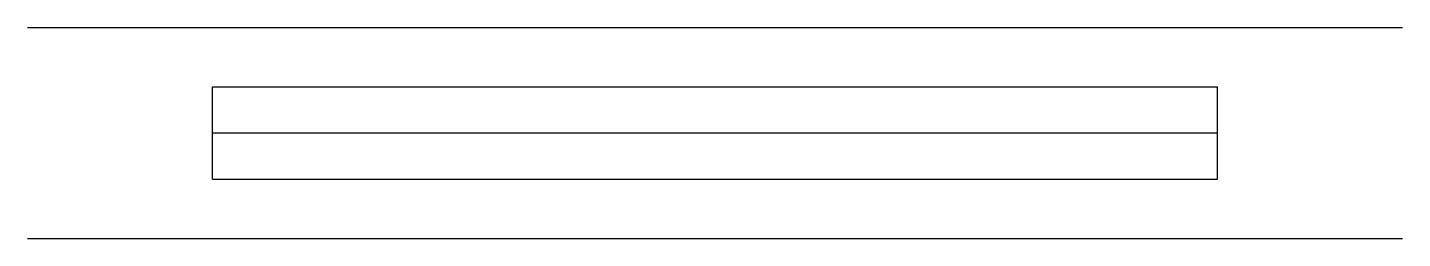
# Model space of a CAD drawing. Header units: metres. Extents: x 80 to 1120, y 430 to 590.
import ezdxf

# ---------------------------------------------------------------- set-up
doc = ezdxf.new("R2010")
doc.units = ezdxf.units.M

msp = doc.modelspace()

# ---------------------------------------------------------------- linework, layer by layer
for p, q in [((80, 590), (1120, 590)), ((220, 545), (980, 545)), ((220, 475), (220, 545)), ((980, 475), (980, 545)), ((220, 510), (980, 510)), ((220, 475), (980, 475)), ((80, 430), (1120, 430))]:
    msp.add_line(p, q)

doc.saveas('drawing.dxf')
